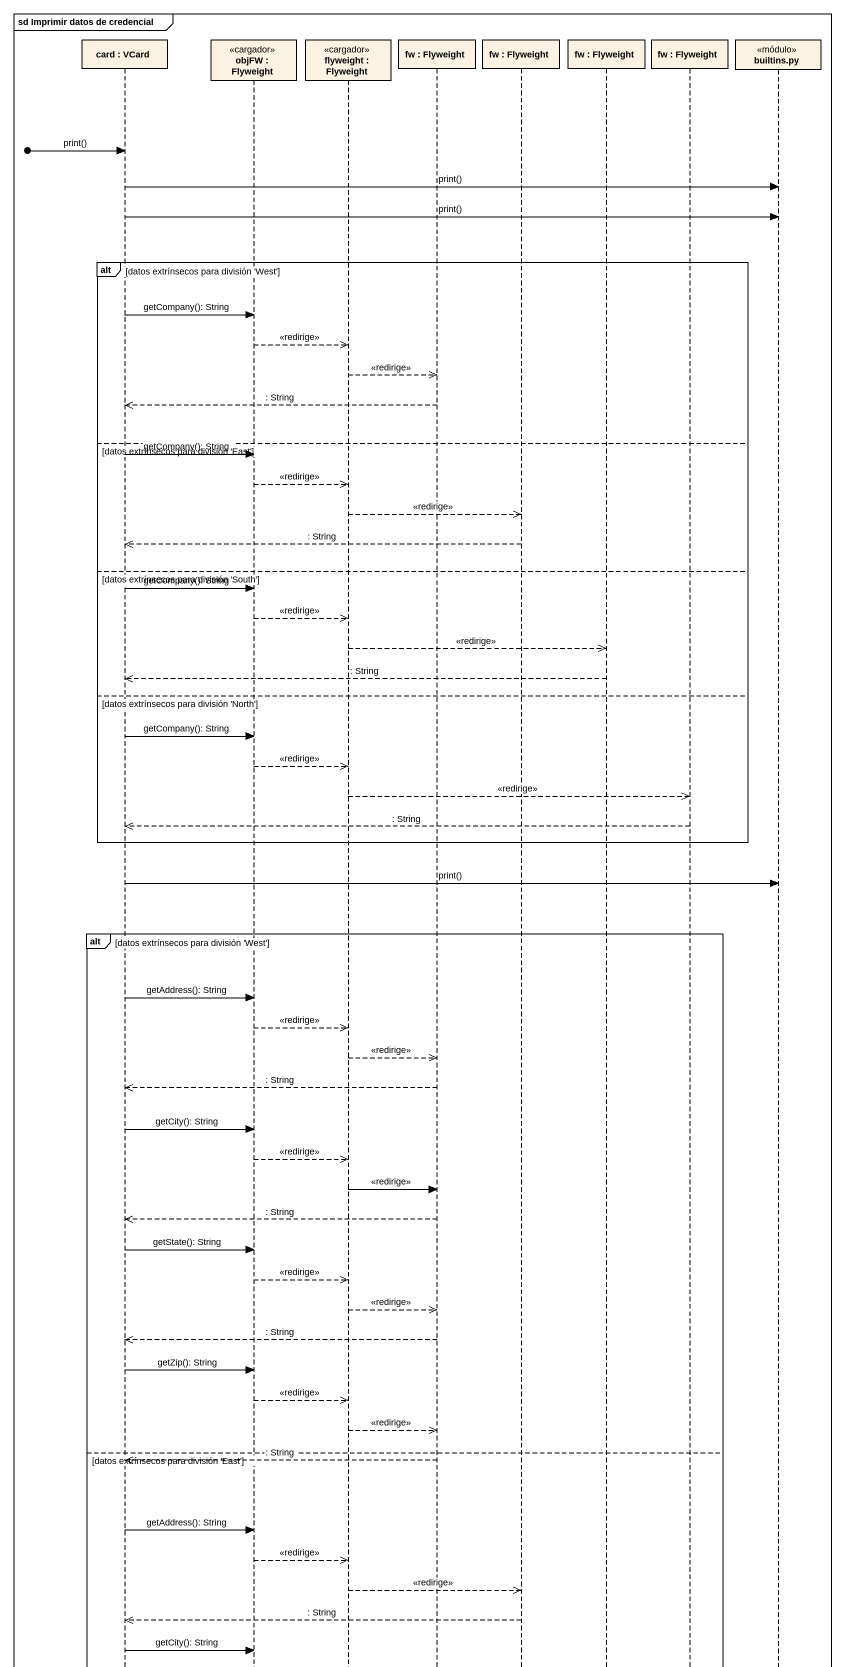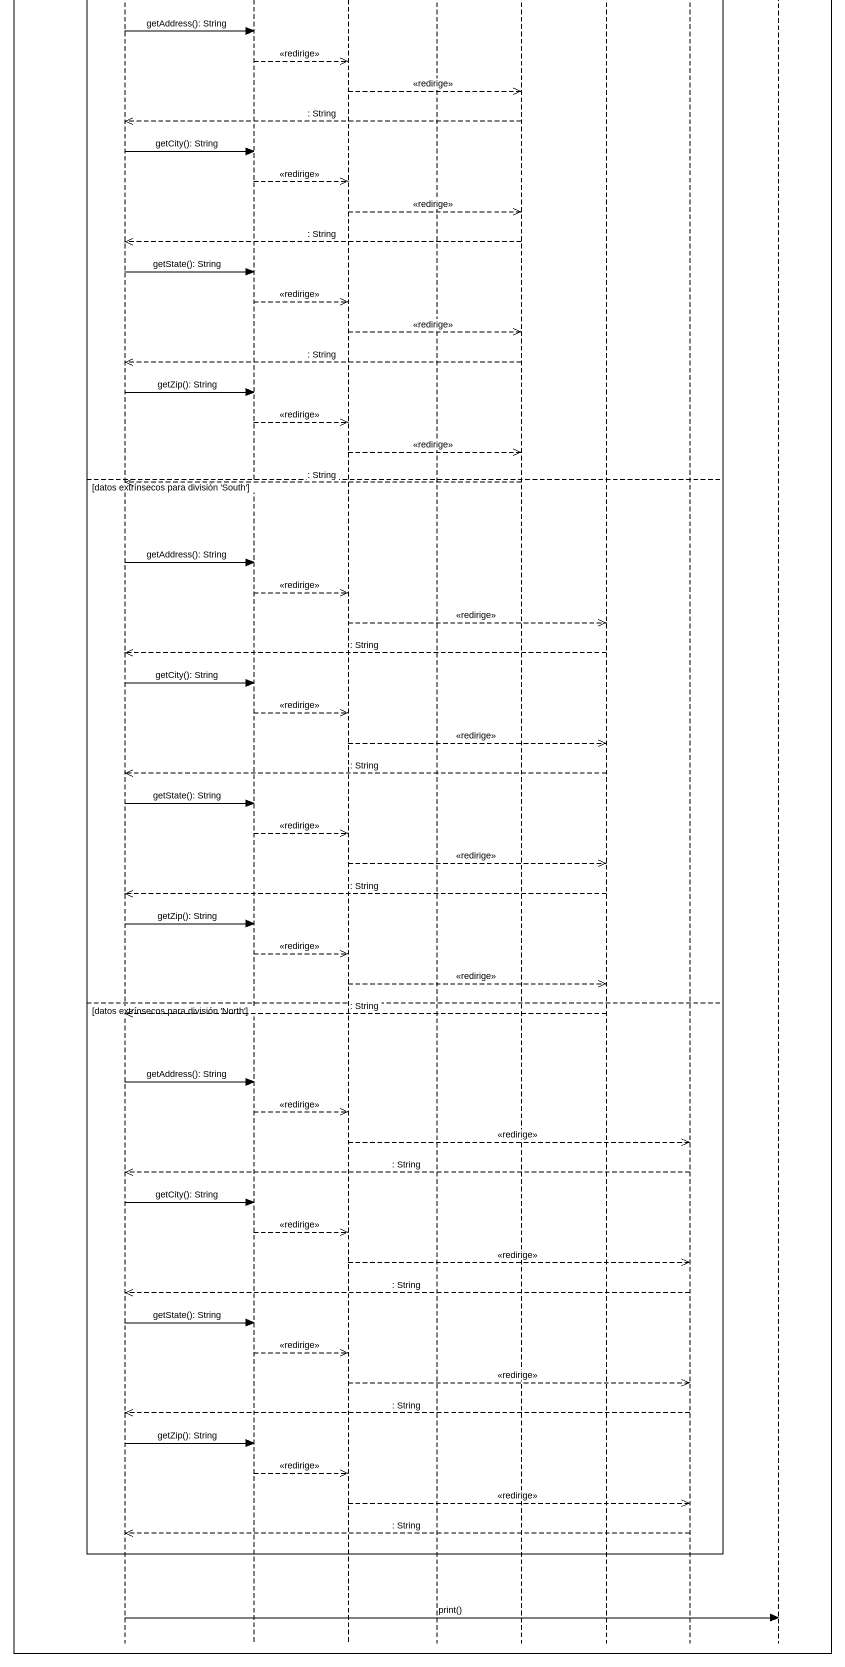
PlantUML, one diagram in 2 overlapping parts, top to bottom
@startuml
mainframe sd Imprimir datos de credencial
hide footbox
participant "card : VCard" as card_
participant "objFW : Flyweight" as objFW <<cargador>>
participant "flyweight : Flyweight" as flyweight <<cargador>>
participant "fw : Flyweight" as fw
participant "fw : Flyweight" as fw_2
participant "fw : Flyweight" as fw_3
participant "fw : Flyweight" as fw_4
participant "builtins.py" as builtins_py <<módulo>>

[o-> card_ : print()
card_ -> builtins_py : print()
card_ -> builtins_py : print()
alt datos extrínsecos para división 'West'
  card_ -> objFW : getCompany(): String
  objFW -->> flyweight : <<redirige>>
  flyweight -->> fw : <<redirige>>
  fw -->> card_ : : String
else datos extrínsecos para división 'East'
  card_ -> objFW : getCompany(): String
  objFW -->> flyweight : <<redirige>>
  flyweight -->> fw_2 : <<redirige>>
  fw_2 -->> card_ : : String
else datos extrínsecos para división 'South'
  card_ -> objFW : getCompany(): String
  objFW -->> flyweight : <<redirige>>
  flyweight -->> fw_3 : <<redirige>>
  fw_3 -->> card_ : : String
else datos extrínsecos para división 'North'
  card_ -> objFW : getCompany(): String
  objFW -->> flyweight : <<redirige>>
  flyweight -->> fw_4 : <<redirige>>
  fw_4 -->> card_ : : String
end
card_ -> builtins_py : print()
alt datos extrínsecos para división 'West'
  card_ -> objFW : getAddress(): String
  objFW -->> flyweight : <<redirige>>
  flyweight -->> fw : <<redirige>>
  fw -->> card_ : : String
  card_ -> objFW : getCity(): String
  objFW -->> flyweight : <<redirige>>
  flyweight -> fw : <<redirige>>
  fw -->> card_ : : String
  card_ -> objFW : getState(): String
  objFW -->> flyweight : <<redirige>>
  flyweight -->> fw : <<redirige>>
  fw -->> card_ : : String
  card_ -> objFW : getZip(): String
  objFW -->> flyweight : <<redirige>>
  flyweight -->> fw : <<redirige>>
else datos extrínsecos para división 'East'
  fw -->> card_ : : String
  card_ -> objFW : getAddress(): String
  objFW -->> flyweight : <<redirige>>
  flyweight -->> fw_2 : <<redirige>>
  fw_2 -->> card_ : : String
  card_ -> objFW : getCity(): String
  objFW -->> flyweight : <<redirige>>
  flyweight -->> fw_2 : <<redirige>>
  fw_2 -->> card_ : : String
  card_ -> objFW : getState(): String
  objFW -->> flyweight : <<redirige>>
  flyweight -->> fw_2 : <<redirige>>
  fw_2 -->> card_ : : String
  card_ -> objFW : getZip(): String
  objFW -->> flyweight : <<redirige>>
  flyweight -->> fw_2 : <<redirige>>
else datos extrínsecos para división 'South'
  fw_2 -->> card_ : : String
  card_ -> objFW : getAddress(): String
  objFW -->> flyweight : <<redirige>>
  flyweight -->> fw_3 : <<redirige>>
  fw_3 -->> card_ : : String
  card_ -> objFW : getCity(): String
  objFW -->> flyweight : <<redirige>>
  flyweight -->> fw_3 : <<redirige>>
  fw_3 -->> card_ : : String
  card_ -> objFW : getState(): String
  objFW -->> flyweight : <<redirige>>
  flyweight -->> fw_3 : <<redirige>>
  fw_3 -->> card_ : : String
  card_ -> objFW : getZip(): String
  objFW -->> flyweight : <<redirige>>
  flyweight -->> fw_3 : <<redirige>>
else datos extrínsecos para división 'North'
  fw_3 -->> card_ : : String
  card_ -> objFW : getAddress(): String
  objFW -->> flyweight : <<redirige>>
  flyweight -->> fw_4 : <<redirige>>
  fw_4 -->> card_ : : String
  card_ -> objFW : getCity(): String
  objFW -->> flyweight : <<redirige>>
  flyweight -->> fw_4 : <<redirige>>
  fw_4 -->> card_ : : String
  card_ -> objFW : getState(): String
  objFW -->> flyweight : <<redirige>>
  flyweight -->> fw_4 : <<redirige>>
  fw_4 -->> card_ : : String
  card_ -> objFW : getZip(): String
  objFW -->> flyweight : <<redirige>>
  flyweight -->> fw_4 : <<redirige>>
  fw_4 -->> card_ : : String
end
card_ -> builtins_py : print()
@enduml
